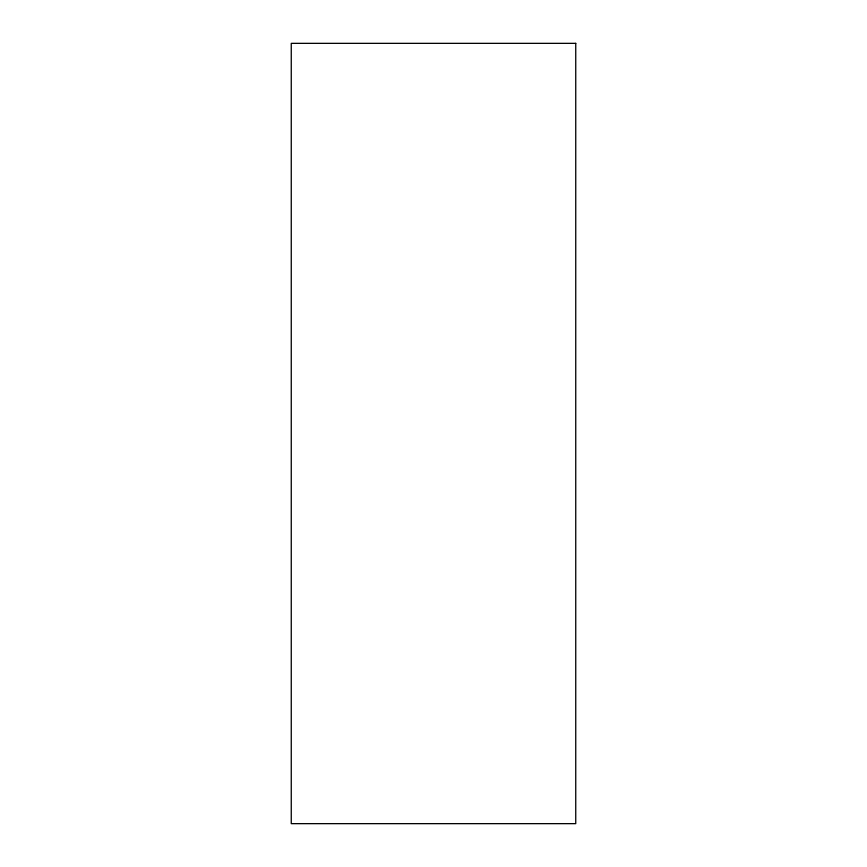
<?xml version="1.0" encoding="UTF-8"?>
<svg xmlns="http://www.w3.org/2000/svg" width="867" height="867" viewBox="0 0 867 867"><rect width="100%" height="100%" fill="white"/><g stroke="black" fill="none" stroke-linecap="round" stroke-linejoin="round"><path stroke-width="1.3" d="M575.742 43.35L291.258 43.35L291.258 823.65L575.742 823.65L575.742 43.35"/></g></svg>
